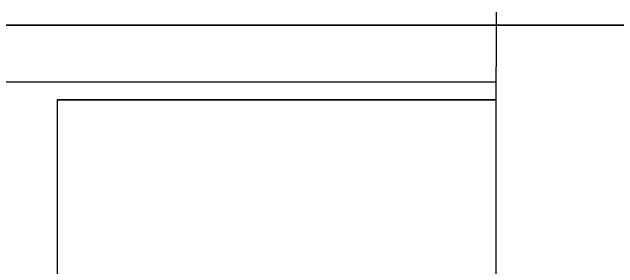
# Paper-space layout '2 DOOR PANEL LAYOUT - A1 Sheet' of a CAD drawing. Extents: x 50 to 825, y 22 to 486.
# Drawn here: x 470.944 to 472.657, y 466.327 to 467.051 of the extents above; entities that cross this region are included whole.
import ezdxf

# ---------------------------------------------------------------- set-up
doc = ezdxf.new("R2010")
doc.units = 0
doc.linetypes.add('HIDDEN', pattern=[0.375, 0.25, -0.125])
doc.layers.add('N-EQPM', color=3, linetype='Continuous', lineweight=25)
doc.layers.add('N-PANL', color=4, linetype='Continuous', lineweight=35)

psp = doc.layouts.new('2 DOOR PANEL LAYOUT - A1 Sheet')

# ---------------------------------------------------------------- linework, layer by layer
at = {"layer": 'N-EQPM', "linetype": 'HIDDEN', "ltscale": 7}
for p, q in [((472.3125, 467.0513), (472.3125, 466.8964)), ((472.3125, 465.8977), (472.3125, 466.8964)), ((472.3125, 466.853), (445.8676, 466.853)), ((471.0729, 466.8035), (472.3125, 466.8035)), ((471.0729, 466.752), (471.0729, 466.8035)), ((471.0729, 466.8032), (472.3125, 466.8032)), ((471.0729, 466.1155), (471.0729, 466.752))]:
    psp.add_line(p, q, dxfattribs=at)
at = {"layer": 'N-PANL'}
psp.add_line((637.5933, 467.0139), (399.589, 467.0139), dxfattribs=at)

doc.saveas('drawing.dxf')
